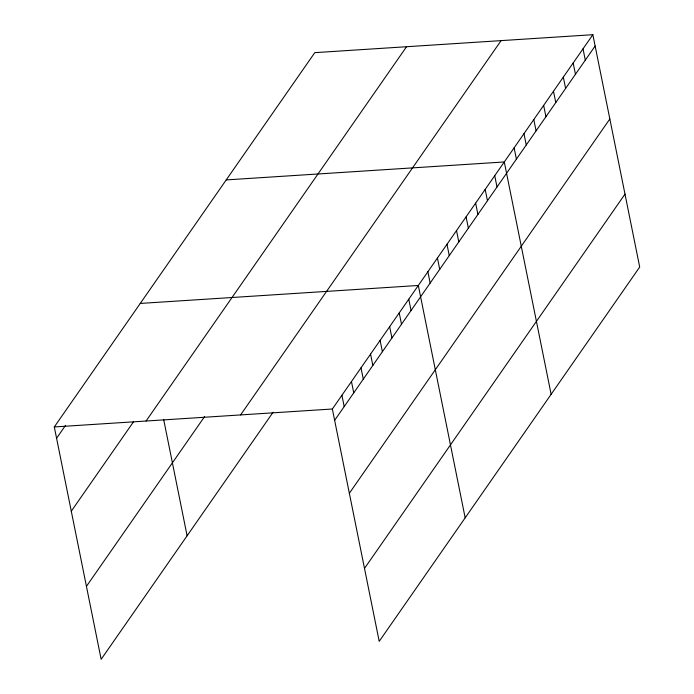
<?xml version="1.0" encoding="UTF-8"?>
<svg xmlns="http://www.w3.org/2000/svg" width="694" height="694" viewBox="0 0 694 694"><rect width="100%" height="100%" fill="white"/><g stroke="black" fill="none" stroke-linecap="round" stroke-linejoin="round"><path stroke-width="1.04" d="M273.072 412.262L101.15 659.3L54.297 426.949L314.79 52.649L592.85 34.7L639.703 267.051L379.21 641.351L332.357 409L592.85 34.7M56.578 438.27L65.531 425.405M71.282 511.209L133.369 422.004M146.061 421.024L406.554 46.724M86.438 586.361L204.635 416.521M240.601 414.925L501.094 40.625M334.638 420.312L595.131 46.021M349.351 493.261L609.844 118.96M364.497 568.403L624.999 194.112M226.227 179.911L504.286 161.962L551.131 394.313M140.257 303.434L418.326 285.477L465.171 517.828M54.297 426.949L332.357 409M583.012 48.84L585.294 60.161M573.175 62.98L575.456 74.301M563.328 77.121L565.61 88.442M553.491 91.261L555.773 102.582M543.645 105.401L545.935 116.722M533.807 119.542L536.089 130.854M523.97 133.682L526.252 144.994M514.124 147.822L516.405 159.134M494.735 175.686L497.017 187.007M485.184 189.41L487.466 200.731M475.633 203.134L477.914 214.455M466.082 216.858L468.363 228.179M456.531 230.582L458.812 241.902M446.979 244.305L449.261 255.626M437.428 258.029L439.71 269.35M427.877 271.753L430.159 283.074M408.775 299.201L411.056 310.522M399.215 312.933L401.505 324.245M389.664 326.657L391.945 337.969M380.112 340.381L382.394 351.693M370.561 354.105L372.843 365.417M361.01 367.829L363.292 379.141M351.459 381.553L353.74 392.865M341.908 395.276L344.189 406.589M163.654 419.445L187.111 535.785"/></g></svg>
